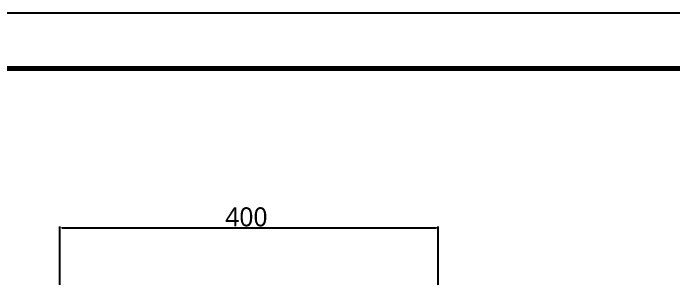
# Model space of a CAD drawing. Header units: millimetres. Extents: x 28 to 2363, y 8 to 1657.
# Drawn here: x 969 to 1666, y 1377 to 1657 of the extents above; entities that cross this region are included whole.
import ezdxf

# ---------------------------------------------------------------- set-up
doc = ezdxf.new("R2010")
doc.units = ezdxf.units.MM
doc.layers.get('0').update_dxf_attribs({"linetype": 'CONTINUOUS'})
doc.layers.get('Defpoints').update_dxf_attribs({"linetype": 'CONTINUOUS'})
doc.layers.add('1LINE', color=7, linetype='CONTINUOUS')
doc.styles.add('Annotative', font='malgun.ttf')
doc.dimstyles.new('WOO', dxfattribs={"dimtxt": 20, "dimasz": 2, "dimexe": 1.25, "dimexo": 0.3, "dimgap": 1, "dimtad": 1, "dimdec": 1, "dimzin": 1, "dimdsep": 46, "dimtxsty": 'Annotative', "dimcen": 0, "dimclrd": 1, "dimclre": 1, "dimclrt": 2, "dimadec": 0, "dimazin": 0, "dimtfac": 1, "dimtdec": 1, "dimtofl": 0, "dimtmove": 0, "dimatfit": 3, "dimfxl": 0, "dimarcsym": 0})

# ---------------------------------------------------------------- blocks, each defined once
blk = doc.blocks.new('*D14')
at = {"layer": '1LINE', "color": 1, "lineweight": -2}
for p, q in [((1018.46, 1128.39), (1018.46, 1432.02)), ((1020.46, 1430.77), (1415.8, 1430.77)), ((1417.8, 1144.1), (1417.8, 1432.02))]:
    blk.add_line(p, q, dxfattribs=at)
at = {"layer": '1LINE', "color": 1}
for points in [[(1020.46, 1431.1), (1020.46, 1430.44), (1018.46, 1430.77)], [(1415.8, 1431.1), (1415.8, 1430.44), (1417.8, 1430.77)]]:
    blk.add_solid(points, dxfattribs=at)
at = {"layer": 'Defpoints', "color": 0}
for p in [(1417.8, 1430.77), (1417.8, 1143.8), (1018.46, 1128.09)]:
    blk.add_point(p, dxfattribs=at)
at = {"layer": '1LINE', "color": 2, "insert": (1215.24, 1442.1), "char_height": 20, "attachment_point": 5, "style": 'Annotative'}
blk.add_mtext('400', dxfattribs=at)

msp = doc.modelspace()

# ---------------------------------------------------------------- linework, layer by layer
msp.add_line((1417.56, 1090.39), (1417.56, 1413.71))
at = {"layer": '1LINE', "color": 4}
msp.add_lwpolyline([(32.17, 8.44), (2363.47, 8.44), (2363.47, 1657), (32.17, 1657)], close=True, dxfattribs=at)
at = {"layer": '1LINE', "color": 4, "const_width": 5.55}
msp.add_lwpolyline([(123.76, 66.72), (2271.88, 66.72), (2271.88, 1598.72), (123.76, 1598.72)], close=True, dxfattribs=at)

# ---------------------------------------------------------------- dimensions: what is measured, and where the dimension line sits
at = {"layer": '1LINE'}
dim = msp.add_linear_dim(base=(1417.8, 1430.77), p1=(1018.46, 1128.09), p2=(1417.8, 1143.8), text='400', dimstyle='WOO', override={"dimdec": 0}, dxfattribs=at)
dim.commit()
dim.dimension.update_dxf_attribs({"geometry": '*D14', "text_midpoint": (1215.24, 1430.77), "dimtype": 160})

doc.saveas('drawing.dxf')
